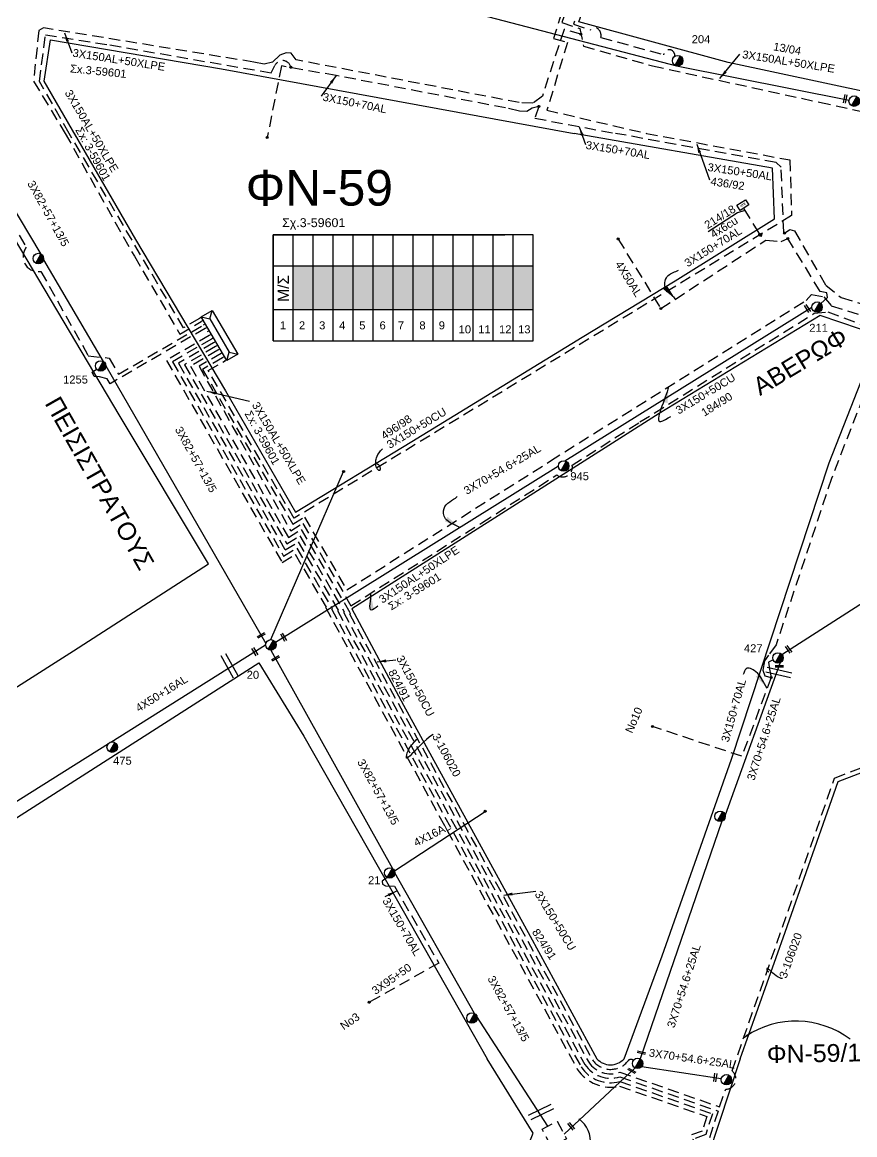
# Model space of a CAD drawing. Header units: millimetres. Extents: x 907 to 2022, y 699 to 1220.
# Drawn here: x 1352.5 to 1446.1, y 898.9 to 1024.1 of the extents above; entities that cross this region are included whole.
import ezdxf
from ezdxf.enums import TextEntityAlignment as Align

# ---------------------------------------------------------------- set-up
doc = ezdxf.new("R2010")
doc.units = ezdxf.units.MM
doc.linetypes.add('DASHED', pattern=[19.05, 12.7, -6.35])
for name, color, linetype in [('Pillar OTE', 7, 'Continuous'), ('Άγνωστα', 7, 'Continuous'), ('Ασφαλειοκιβώτια Χ.Τ 13 αναχωρήσεων', 7, 'Continuous'), ('Γέφυρες Εναέριου Δικτύου', 7, 'Continuous'), ('Γυμνά εναέρια ΧΤ και ΦΟΠ (3Φ)   4x50+16AL', 7, 'Continuous'), ('Εναέρια παροχή ΧΤ 4x16', 7, 'SYN_LINE'), ('Επιγραφές - Σχήματα', 7, 'Continuous'), ('Καλώδια ΧΤ   3x150+50AL', 7, 'DASHED'), ('Καλώδια ΧΤ   3x150+50CU', 7, 'DASHED'), ('Καλώδια ΧΤ   3x150+70AL', 7, 'DASHED'), ('Καλώδια ΧΤ   3x150AL+50XLPE', 7, 'DASHED'), ('Μηχανική τομή', 7, 'Continuous'), ('Στύλος ΦΜ', 7, 'Continuous'), ('Στύλος ΦΜ @ 1', 7, 'Continuous'), ('Συνδέσεις', 7, 'Continuous'), ('Συνεστραμμένα ΧΤ   3x70+54.6+25 AL', 7, 'SYN_LINE'), ('Τομή', 7, 'Continuous'), ('Υποσταθμός πόλεως', 7, 'Continuous'), ('Υπόβαθρο ΔΕΗ', 7, 'Continuous'), ('Υπόγεια καλώδια Δικτύου ΧΤ και Παρ. ΧΤ - 3X150+70 AL', 7, 'DASHED'), ('Υπόγεια καλώδια Παροχών ΧΤ   4x50AL', 7, 'DASHED'), ('Υπόγεια καλώδια Παροχών ΧΤ   4x6', 7, 'DASHED')]:
    doc.layers.add(name, color=color, linetype=linetype)
doc.styles.get("Standard").update_dxf_attribs({"font": 'arial.ttf'})
doc.linetypes.add('SYN_LINE', pattern='A,0.5,-0.0001,["/\\/\\/\\/",Standard,S=0.1,R=0,X=0,Y=-0.05],-0.25', length=0.7501)
doc.dimstyles.new('ISO-25', dxfattribs={"dimtxt": 2.5, "dimasz": 2.5, "dimexe": 1.25, "dimexo": 0.625, "dimtad": 1, "dimtxsty": 'Standard', "dimcen": 2.5, "dimadec": 0, "dimazin": 0, "dimtfac": 1, "dimtmove": 0, "dimatfit": 3, "dimfxl": 1, "dimarcsym": 0})
doc.dimstyles.get("Standard").update_dxf_attribs({"dimtxt": 0.18, "dimasz": 0.18, "dimexe": 0.18, "dimexo": 0.0625, "dimgap": 0.09, "dimtad": 0, "dimtih": 1, "dimtoh": 1, "dimdec": 4, "dimzin": 0, "dimdsep": 46, "dimtxsty": 'Standard', "dimcen": 0.09, "dimadec": 0, "dimazin": 0, "dimtfac": 1, "dimtdec": 4, "dimtofl": 0, "dimtmove": 0, "dimatfit": 3, "dimfxl": 1, "dimtolj": 1, "dimtzin": 0, "dimarcsym": 0})

# ---------------------------------------------------------------- blocks, each defined once
blk = doc.blocks.new('ΥΠΑΡΧΩΝ ΤΣΙΜΕΝΤΕΝΙΟΣ ΣΤΥΛΟΣ')
at = {"layer": 'Στύλος ΦΜ'}
blk.add_hatch(color=256, dxfattribs=at).paths.add_polyline_path([(-1.29, -2.28, 0.574793), (2.62, 0, 0.268822), (1.3, 2.27)])
blk.add_line((-1.29, -2.28), (1.3, 2.27), dxfattribs=at)
blk.add_circle((0, 0), 2.62, dxfattribs=at)
at = {"layer": 'Στύλος ΦΜ', "flags": 4}
for tag, p in [('ΑΡΙΘΜΟΣ', (-4.68, 8.05)), ('ΤΥΠΟΣ', (-4.91, 3.03))]:
    blk.add_attdef(tag, p, '', height=4, dxfattribs=at)
blk = doc.blocks.new('ΜΗΧΑΝΙΚΗ ΤΟΜΗ')
at = {"layer": 'Μηχανική τομή', "ltscale": 40}
for p, q in [((-1.89, 0.78), (1.89, 0.78)), ((1.89, 0), (-1.89, 0))]:
    blk.add_line(p, q, dxfattribs=at)
blk = doc.blocks.new('_ΣΥΝΔΕΣΗ')
at = {"layer": 'Συνδέσεις', "linetype": 'SYN_LINE', "ltscale": 40}
blk.add_hatch(color=256, dxfattribs=at).paths.add_polyline_path([(0.5, -0.01, 1), (-0.5, -0.01, 1)])
at = {"layer": 'Συνδέσεις'}
blk.add_circle((0, -0.01), 0.5, dxfattribs=at)
blk = doc.blocks.new('ΤΟΜΗ')
at = {"layer": 'Τομή', "ltscale": 40}
for p, q in [((-5.68, 0), (5.68, 0)), ((5.68, -2.33), (-5.68, -2.33))]:
    blk.add_line(p, q, dxfattribs=at)
blk = doc.blocks.new('ΥΠΟΣΤΑΘΜΟΣ ΠΟΛΕΩΣ 13 ΑΝΑΧΩΡΗΣΕΩΝ')
at = {"layer": 'Υποσταθμός πόλεως', "ltscale": 40}
for p, q in [((-11.12, -2.82), (-11.12, -4)), ((-9.53, -2.82), (-9.53, -4)), ((-7.77, -2.82), (-7.77, -4)), ((-5.99, -2.82), (-5.99, -4)), ((-4.14, -2.82), (-4.14, -4)), ((-2.3, -2.82), (-2.3, -4)), ((-0.43, -2.82), (-0.43, -4)), ((1.54, -2.82), (1.54, -4)), ((3.43, -2.82), (3.43, -4)), ((5.39, -2.82), (5.39, -4)), ((7.32, -2.82), (7.32, -4)), ((9.32, -2.82), (9.32, -4)), ((11.11, -2.82), (11.11, -4))]:
    blk.add_line(p, q, dxfattribs=at)
blk.add_lwpolyline([(-11.43, 2.82), (11.43, 2.82), (11.43, -2.82), (-11.43, -2.82)], close=True, dxfattribs=at)
for points in [[(-8.62, 0), (-11.43, 2.82)], [(-11.43, -2.82), (-8.62, 0)], [(-8.62, 0), (8.62, 0)], [(8.62, 0), (11.43, 2.82)], [(11.43, -2.82), (8.62, 0)]]:
    blk.add_lwpolyline(points, dxfattribs=at)
at = {"layer": 'Υποσταθμός πόλεως', "linetype": 'SYN_LINE', "ltscale": 40, "flags": 1}
for tag, p in [('ΜΕΤΑΣΧΗΜΑΤΙΣΜΟΣ', (12.22, 1.68)), ('ΙΣΧΥΣ', (12.2, -1.11)), ('ΑΡΙΘΜΟΣ', (12.32, -3.83))]:
    blk.add_attdef(tag, p, '', height=1.8, dxfattribs=at)
blk = doc.blocks.new('ΑΣΦΑΛΕΙΟΚΙΒΩΤΙΟ ΥΠΟΣΤΑΘΜΟΥ 13 ΑΝΑΧΩΡΗΣΕΩΝ')
at = {"layer": 'Ασφαλειοκιβώτια Χ.Τ 13 αναχωρήσεων', "ltscale": 40}
for p, q in [((-23.86, 58.34), (23.96, 58.34)), ((-9.78, 58.34), (-9.78, -58.66)), ((9.87, 58.34), (9.87, -58.66)), ((23.96, 58.34), (23.96, -45.89)), ((-23.86, 49.34), (23.96, 49.34)), ((-23.86, 40.34), (23.96, 40.34)), ((-23.86, 31.34), (23.96, 31.34)), ((-23.86, 22.34), (23.96, 22.34)), ((-23.86, 13.34), (23.96, 13.34)), ((-23.86, 4.34), (23.96, 4.34)), ((-23.86, -4.66), (23.96, -4.66)), ((-23.86, -13.66), (23.96, -13.66)), ((-23.86, -22.66), (23.96, -22.66)), ((-23.86, -31.66), (23.96, -31.66)), ((-23.86, -40.66), (23.96, -40.66)), ((-23.86, -49.66), (23.96, -49.66))]:
    blk.add_line(p, q, dxfattribs=at)
at = {"layer": 'Ασφαλειοκιβώτια Χ.Τ 13 αναχωρήσεων'}
blk.add_lwpolyline([(-23.86, -58.66), (23.96, -58.66), (23.96, 58.34), (-23.86, 58.34)], close=True, dxfattribs=at)
for s, p in [('1', (-18.64, 55.26)), ('2', (-18.64, 46.69)), ('3', (-18.64, 37.62)), ('4', (-18.64, 28.59)), ('5', (-18.64, 19.58)), ('6', (-18.64, 10.45)), ('7', (-18.64, 2.2)), ('8', (-18.64, -7.48)), ('9', (-18.64, -16.18)), ('10', (-20.44, -25.14)), ('11', (-20.44, -33.94)), ('12', (-20.44, -43.31)), ('13', (-20.44, -51.88))]:
    blk.add_text(s, height=3.6, rotation=270, dxfattribs=at).set_placement(p)
at = {"layer": 'Ασφαλειοκιβώτια Χ.Τ 13 αναχωρήσεων', "ltscale": 40}
for tag, height, p in [('ΟΝΟΜΑ', 5, (1.15, 62.43)), ('ΚΕΙΜΕΝΟ 1', 2, (17.15, 53.4)), ('ΚΕΙΜΕΝΟ 2', 2, (17.15, 44.69)), ('ΚΕΙΜΕΝΟ 3', 2, (16.99, 35.93)), ('ΚΕΙΜΕΝΟ 4', 2, (16.99, 26.95)), ('ΚΕΙΜΕΝΟ 5', 2, (16.99, 18.11)), ('ΚΕΙΜΕΝΟ 6', 2, (16.99, 9.19)), ('ΚΕΙΜΕΝΟ 7', 2, (16.99, 0.11)), ('ΚΕΙΜΕΝΟ 8', 2, (16.99, -8.61)), ('ΚΕΙΜΕΝΟ 9', 2, (16.99, -17.74)), ('ΚΕΙΜΕΝΟ 10', 2, (16.99, -26.96)), ('ΚΕΙΜΕΝΟ 11', 2, (16.99, -36.04)), ('ΚΕΙΜΕΝΟ 12', 2, (16.99, -44.96)), ('ΚΕΙΜΕΝΟ 13', 2, (16.99, -54.16)), ('ΣΧ', 2, (1.2, -60.52))]:
    blk.add_attdef(tag, text='', height=height, dxfattribs=at).set_placement(p, align=Align.MIDDLE_CENTER)
blk = doc.blocks.new('TSONTA XT1')
at = {"ltscale": 40}
h = blk.add_hatch(color=256, dxfattribs=at)
h.dxf.hatch_style = 1
h.paths.add_polyline_path([(595.96, 2487.66), (597.07, 2488.77), (595.96, 2489.87), (594.85, 2488.77)])
blk.add_lwpolyline([(594.85, 2488.77), (595.96, 2489.87), (597.07, 2488.77), (595.96, 2487.66)], close=True, dxfattribs=at)
blk = doc.blocks.new('PILLAR ΟΤΕ')
at = {"layer": 'Pillar OTE', "ltscale": 40}
blk.add_lwpolyline([(-3.31, 2.02), (3.39, 2.02), (3.39, -1.99), (-3.31, -1.99)], close=True, dxfattribs=at)
at = {"layer": 'Pillar OTE', "insert": (-1.81, 0.71), "char_height": 1.3575, "width": 109.961, "attachment_point": 1}
blk.add_mtext('{\\fArial|b1|i0|c161|p34;OTE}', dxfattribs=at)

msp = doc.modelspace()

# ---------------------------------------------------------------- hatches: boundary and pattern name
at = {"layer": 'Καλώδια ΧΤ   3x150AL+50XLPE', "linetype": 'DASHED', "ltscale": 0.2}
h = msp.add_hatch(color=30, dxfattribs=at)
h.dxf.hatch_style = 1
h.paths.add_polyline_path([(1385.168, 996.65), (1382.918, 996.65), (1382.918, 991.736), (1385.168, 991.736)])
h = msp.add_hatch(color=27, dxfattribs=at)
h.dxf.hatch_style = 1
h.paths.add_polyline_path([(1387.418, 996.65), (1385.168, 996.65), (1385.168, 991.736), (1387.418, 991.736)])
h = msp.add_hatch(color=62, dxfattribs=at)
h.dxf.hatch_style = 1
h.paths.add_polyline_path([(1389.668, 996.65), (1387.418, 996.65), (1387.418, 991.736), (1389.668, 991.736)])
h = msp.add_hatch(color=133, dxfattribs=at)
h.dxf.hatch_style = 1
h.paths.add_polyline_path([(1391.918, 996.65), (1389.668, 996.65), (1389.668, 991.736), (1391.918, 991.736)])
h = msp.add_hatch(color=5, dxfattribs=at)
h.dxf.hatch_style = 1
h.paths.add_polyline_path([(1394.168, 996.65), (1391.918, 996.65), (1391.918, 991.736), (1394.168, 991.736)])
h = msp.add_hatch(color=6, dxfattribs=at)
h.dxf.hatch_style = 1
h.paths.add_polyline_path([(1396.418, 996.65), (1394.168, 996.65), (1394.168, 991.736), (1396.418, 991.736)])
h = msp.add_hatch(color=2, dxfattribs=at)
h.dxf.hatch_style = 1
h.paths.add_polyline_path([(1398.668, 996.65), (1396.418, 996.65), (1396.418, 991.736), (1398.668, 991.736)])
h = msp.add_hatch(color=173, dxfattribs=at)
h.dxf.hatch_style = 1
h.paths.add_polyline_path([(1400.918, 996.65), (1398.668, 996.65), (1398.668, 991.736), (1400.918, 991.736)])
h = msp.add_hatch(color=1, dxfattribs=at)
h.dxf.hatch_style = 1
h.paths.add_polyline_path([(1403.168, 996.65), (1400.918, 996.65), (1400.918, 991.736), (1403.168, 991.736)])
h = msp.add_hatch(color=151, dxfattribs=at)
h.dxf.hatch_style = 1
h.paths.add_polyline_path([(1405.418, 996.65), (1403.168, 996.65), (1403.168, 991.736), (1405.418, 991.736)])
h = msp.add_hatch(color=85, dxfattribs=at)
h.dxf.hatch_style = 1
h.paths.add_polyline_path([(1407.668, 996.65), (1405.418, 996.65), (1405.418, 991.736), (1407.668, 991.736)])
at = {"layer": 'Καλώδια ΧΤ   3x150AL+50XLPE', "linetype": 'DASHED', "ltscale": 0.2, "true_color": 0xd2798f}
h = msp.add_hatch(color=233, dxfattribs=at)
h.dxf.hatch_style = 1
h.paths.add_polyline_path([(1409.918, 996.65), (1407.668, 996.65), (1407.668, 991.736), (1409.918, 991.736)])

# ---------------------------------------------------------------- linework, layer by layer
at = {"layer": 'Άγνωστα', "color": 173, "linetype": 'DASHED', "ltscale": 0.1}
for points in [[(1415.239, 1025.973), (1414.468, 1023.861), (1416.388, 1023.218)], [(1417.526, 1022.361), (1424.582, 1020.409)]]:
    msp.add_lwpolyline(points, dxfattribs=at)
at = {"layer": 'Άγνωστα', "color": 173, "ltscale": 0.1}
msp.add_lwpolyline([(1404.071, 1024.912), (1426.022, 1019.173), (1445.449, 1015.311)], dxfattribs=at)
at = {"layer": 'Άγνωστα', "color": 133}
for points in [[(1344.891, 1014.133), (1354.57, 997.995)], [(1354.848, 997.339), (1361.573, 985.914)], [(1361.869, 985.403), (1379.859, 954.185)], [(1380.426, 953.435), (1394.083, 928.881)], [(1403.326, 912.564), (1394.379, 928.37)]]:
    msp.add_lwpolyline(points, dxfattribs=at)
at = {"layer": 'Άγνωστα', "color": 133, "linetype": 'SYN_LINE', "ltscale": 10}
msp.add_lwpolyline([(1380.426, 954.613), (1388.606, 973.52)], dxfattribs=at)
at = {"layer": 'Άγνωστα', "color": 133, "linetype": 'DASHED', "ltscale": 0.1}
msp.add_lwpolyline([(1399.301, 918.229), (1391.488, 913.81)], dxfattribs=at)
at = {"layer": 'Άγνωστα', "color": 133, "linetype": 'Continuous', "ltscale": 0.1}
msp.add_lwpolyline([(1411.562, 899.878), (1403.6, 912.21)], dxfattribs=at)
at = {"layer": 'Άγνωστα', "color": 173, "linetype": 'DASHED', "ltscale": 0.1}
for centre, radius, start, end in [((1416.628, 1022.603), 0.93, 344.95329, 93.51016), ((1425.214, 1020.347), 0.635, 349.82616, 174.42826)]:
    msp.add_arc(centre, radius, start, end, dxfattribs=at)
at = {"layer": 'Γέφυρες Εναέριου Δικτύου', "ltscale": 0.1}
msp.add_lwpolyline([(1414.294, 895.286, 0.6101724), (1415.073, 900.694, 1.8100765)], format="xyb", dxfattribs=at)
at = {"layer": 'Γυμνά εναέρια ΧΤ και ΦΟΠ (3Φ)   4x50+16AL', "color": 1, "ltscale": 0.1}
for points in [[(1362.413, 943.087), (1379.837, 954.024)], [(1335.77, 926.368), (1362.169, 942.946)]]:
    msp.add_lwpolyline(points, dxfattribs=at)
at = {"layer": 'Εναέρια παροχή ΧΤ 4x16', "color": 133, "ltscale": 10}
msp.add_lwpolyline([(1394.328, 928.61), (1404.532, 935.298)], dxfattribs=at)
at = {"layer": 'Επιγραφές - Σχήματα'}
msp.add_lwpolyline([(1392.206, 974.448), (1392.333, 974.412), (1392.436, 974.361), (1392.518, 974.299), (1392.582, 974.229), (1392.629, 974.154), (1392.663, 974.076), (1392.685, 973.999), (1392.699, 973.927), (1392.707, 973.86), (1392.708, 973.802), (1392.704, 973.751), (1392.694, 973.71), (1392.679, 973.677), (1392.658, 973.655), (1392.633, 973.642), (1392.603, 973.641), (1392.568, 973.652), (1392.53, 973.673), (1392.49, 973.703), (1392.448, 973.742), (1392.407, 973.789), (1392.368, 973.842), (1392.331, 973.901), (1392.299, 973.964), (1392.271, 974.031), (1392.249, 974.102), (1392.231, 974.179), (1392.219, 974.261), (1392.211, 974.351), (1392.209, 974.448), (1392.211, 974.553), (1392.218, 974.668), (1392.231, 974.793), (1392.254, 974.93), (1392.296, 975.08), (1392.361, 975.245), (1392.456, 975.426), (1392.588, 975.626), (1392.763, 975.845), (1392.988, 976.085)], dxfattribs=at)
at = {"layer": 'Επιγραφές - Σχήματα', "linetype": 'DASHED', "ltscale": 0.1}
msp.add_lwpolyline([(1410.932, 899.548), (1412.634, 900.437), (1413.681, 898.445), (1411.979, 897.556)], close=True, dxfattribs=at)
at = {"layer": 'Καλώδια ΧΤ   3x150+50AL', "color": 173, "ltscale": 0.1}
for points in [[(1416.451, 1031.142), (1414.756, 1030.256), (1413.652, 1026.947), (1412.215, 1022.227), (1413.778, 1021.792), (1411.466, 1014.183), (1422.666, 1011.569)], [(1422.666, 1011.569), (1438.796, 1008.579)], [(1383.028, 968.257), (1373.388, 984.885), (1375.308, 986.003)]]:
    msp.add_lwpolyline(points, dxfattribs=at)
at = {"layer": 'Καλώδια ΧΤ   3x150+50AL', "color": 6, "ltscale": 0.1}
msp.add_lwpolyline([(1374.985, 986.333), (1372.73, 985.02), (1382.898, 967.602), (1384.19, 968.388), (1388.967, 960.218), (1411.858, 974.711), (1440.608, 992.774), (1441.201, 993.45), (1442.611, 993.168), (1443.436, 992.182), (1458.842, 987.437), (1460.263, 991.812)], dxfattribs=at)
at = {"layer": 'Καλώδια ΧΤ   3x150+50CU', "color": 173, "ltscale": 0.1}
msp.add_lwpolyline([(1438.796, 1008.579), (1438.974, 1002.322), (1383.025, 968.262)], dxfattribs=at)
at = {"layer": 'Καλώδια ΧΤ   3x150+70AL', "color": 30, "ltscale": 0.1}
for points in [[(1442.27, 992.436), (1443.014, 993.091), (1442.956, 993.636), (1442.184, 993.795), (1438.097, 1000.494), (1437.803, 1007.774), (1437.232, 1008.276), (1419.173, 1011.569)], [(1424.275, 991.853), (1436.094, 999.57), (1437.813, 999.406), (1438.565, 999.727)]]:
    msp.add_lwpolyline(points, dxfattribs=at)
at = {"layer": 'Καλώδια ΧΤ   3x150+70AL', "color": 5, "ltscale": 0.1}
msp.add_lwpolyline([(1436.901, 952.345), (1436.372, 952.073), (1436.498, 951.284), (1436.675, 950.349), (1433.384, 941.493), (1423.347, 944.836)], dxfattribs=at)
at = {"layer": 'Καλώδια ΧΤ   3x150+70AL', "color": 133, "ltscale": 0.1}
msp.add_lwpolyline([(1393.499, 927.858), (1392.928, 927.426), (1392.984, 927.091), (1393.319, 926.923), (1394.325, 926.867), (1399.301, 918.229)], dxfattribs=at)
at = {"layer": 'Καλώδια ΧΤ   3x150AL+50XLPE', "color": 27, "ltscale": 0.1}
for points in [[(1414.049, 1026.454), (1413.148, 1024.044), (1415.158, 1023.379), (1415.568, 1021.37), (1423.354, 1019.164), (1442.122, 1015.073), (1451.774, 1012.948), (1458.609, 1015.85), (1462.551, 1024.33), (1468.172, 1036.003), (1469.19, 1036.394), (1472.865, 1044.18), (1474.575, 1047.501), (1481.326, 1044.333), (1487.72, 1056.984), (1487.931, 1057.526)], [(1415.293, 1022.72), (1413.387, 1023.268), (1410.953, 1015.767), (1409.895, 1014.956), (1408.352, 1015.035), (1383.259, 1019.832), (1382.697, 1020.581), (1382.159, 1020.639), (1381.448, 1020.351), (1380.603, 1019.564), (1379.661, 1019.372), (1378.509, 1019.583), (1354.836, 1023.439), (1354.329, 1023.125), (1353.729, 1017.455), (1357.288, 1011.569)], [(1357.288, 1011.569), (1365.071, 997.739), (1370.184, 988.992), (1372.582, 990.389)]]:
    msp.add_lwpolyline(points, dxfattribs=at)
at = {"layer": 'Καλώδια ΧΤ   3x150AL+50XLPE', "color": 30, "ltscale": 0.1}
for points in [[(1357.741, 1011.569), (1354.398, 1017.407), (1355.067, 1022.658)], [(1355.067, 1022.658), (1362.327, 1021.512), (1380.444, 1018.378), (1380.884, 1019.193)], [(1372.383, 990.732), (1370.6, 989.694), (1357.741, 1011.569)], [(1438.187, 1000.347), (1438.771, 1000.757), (1439.297, 1000.599), (1442.82, 994.488), (1444.573, 993.092), (1456.753, 989.325), (1461.643, 1004.275), (1466.196, 1003.057), (1468.675, 1009.701), (1469.322, 1010.017), (1491.901, 1004.264), (1492.369, 1003.398), (1493.503, 1003.233), (1494.052, 1003.894)]]:
    msp.add_lwpolyline(points, dxfattribs=at)
at = {"layer": 'Καλώδια ΧΤ   3x150AL+50XLPE', "color": 62, "ltscale": 0.1}
for points in [[(1345.289, 1011.569), (1352.92, 998.777)], [(1354.557, 996.037), (1359.895, 986.543), (1362.257, 986.289), (1363.287, 984.464), (1372.805, 990.007)]]:
    msp.add_lwpolyline(points, dxfattribs=at)
at = {"layer": 'Καλώδια ΧΤ   3x150AL+50XLPE', "color": 5, "ltscale": 0.1}
for points in [[(1414.3, 974.237), (1421.924, 979.099), (1441.537, 991.332), (1443.07, 991.474), (1449.793, 988.982), (1443.458, 972.74), (1437.24, 954.04), (1436.375, 952.87), (1435.945, 952.214), (1435.744, 951.184), (1435.971, 950.531), (1436.675, 950.349)], [(1374.831, 986.822), (1372.344, 985.373), (1382.65, 966.848), (1384.017, 967.693), (1389.432, 958.423), (1404.139, 967.757), (1412.586, 973.144)]]:
    msp.add_lwpolyline(points, dxfattribs=at)
at = {"layer": 'Καλώδια ΧΤ   3x150AL+50XLPE', "color": 133, "ltscale": 0.1}
msp.add_lwpolyline([(1373.029, 989.622), (1362.341, 983.398), (1362.013, 983.96), (1361.142, 984.186), (1360.561, 984.218), (1360.336, 984.701), (1360.808, 985.052)], dxfattribs=at)
at = {"layer": 'Καλώδια ΧΤ   3x150AL+50XLPE', "color": 1, "linetype": 'DASHED', "ltscale": 0.1}
msp.add_lwpolyline([(1373.493, 988.825), (1368.692, 986.029), (1381.682, 963.31), (1383.152, 964.219), (1386.623, 958.282), (1386.568, 958.249), (1414.881, 906.294, 0.313452), (1419.628, 904.384), (1429.453, 900.964), (1428.923, 899.337), (1427.528, 898.821)], format="xyb", dxfattribs=at)
at = {"layer": 'Καλώδια ΧΤ   3x150AL+50XLPE', "color": 151, "linetype": 'DASHED', "ltscale": 0.1}
msp.add_lwpolyline([(1373.728, 988.421), (1369.356, 985.875), (1381.859, 964.007), (1383.325, 964.914), (1387.307, 958.103), (1387.239, 958.063), (1415.31, 906.552, 0.3217485), (1419.652, 904.905), (1430.08, 901.275), (1429.324, 898.952), (1427.929, 898.436), (1426.388, 893.706), (1427.278, 892.72), (1425.78, 888.176), (1427.696, 887.548), (1425.282, 880.328, -0.3146732), (1425.927, 878.405), (1429.031, 877.396), (1429.738, 877.868), (1430.125, 877.743)], format="xyb", dxfattribs=at)
at = {"layer": 'Καλώδια ΧΤ   3x150AL+50XLPE', "color": 85, "linetype": 'DASHED', "ltscale": 0.1}
msp.add_lwpolyline([(1373.976, 987.996), (1370.032, 985.7), (1382.036, 964.705), (1383.498, 965.609), (1387.991, 957.923), (1387.91, 957.876), (1415.739, 906.811, 0.3318979), (1419.667, 905.43), (1430.727, 901.58), (1429.181, 896.899)], format="xyb", dxfattribs=at)
at = {"layer": 'Καλώδια ΧΤ   3x150AL+50XLPE', "color": 233, "linetype": 'DASHED', "ltscale": 0.1, "true_color": 0xd2798f}
msp.add_lwpolyline([(1374.214, 987.588), (1370.699, 985.541), (1382.214, 965.402), (1383.671, 966.304), (1388.675, 957.744), (1388.581, 957.689), (1416.166, 907.071, 0.3447086), (1419.668, 905.959), (1430.883, 902.055), (1431.573, 904.028, 0.6948511), (1432.296, 906.095), (1443.82, 939.049), (1451.776, 942.071), (1454.935, 949.695), (1451.655, 956.231, -0.5750477), (1452.102, 956.456), (1452.501, 955.66)], format="xyb", dxfattribs=at)
at = {"layer": 'Καλώδια ΧΤ   3x150AL+50XLPE', "color": 2, "linetype": 'DASHED', "ltscale": 0.1}
msp.add_lwpolyline([(1374.46, 987.166), (1371.374, 985.368), (1382.391, 966.1), (1383.844, 966.999), (1389.359, 957.565), (1389.252, 957.502), (1416.593, 907.334, 0.4922158), (1420.522, 907.149, -0.481921), (1421.189, 907.29)], format="xyb", dxfattribs=at)
at = {"layer": 'Καλώδια ΧΤ   3x150AL+50XLPE', "color": 30, "ltscale": 0.1}
msp.add_arc((1381.745, 1018.81), 0.943, 11.5692, 156.00342, dxfattribs=at)
at = {"layer": 'Καλώδια ΧΤ   3x150AL+50XLPE', "color": 62, "ltscale": 0.1}
msp.add_arc((1354.264, 997.721), 1.709, 141.83838, 279.88288, dxfattribs=at)
at = {"layer": 'Καλώδια ΧΤ   3x150AL+50XLPE', "color": 5, "ltscale": 0.1}
msp.add_arc((1413.251, 973.991), 1.077, 231.87817, 13.17229, dxfattribs=at)
at = {"layer": 'Συνεστραμμένα ΧΤ   3x70+54.6+25 AL', "color": 30, "ltscale": 10}
for points in [[(1413.464, 974.727), (1441.258, 992.027)], [(1380.939, 954.312), (1412.764, 974.149)]]:
    msp.add_lwpolyline(points, dxfattribs=at)
at = {"layer": 'Συνεστραμμένα ΧΤ   3x70+54.6+25 AL', "color": 5, "ltscale": 10}
msp.add_lwpolyline([(1437.901, 952.936), (1449.595, 960.456)], dxfattribs=at)
at = {"layer": 'Συνεστραμμένα ΧΤ   3x70+54.6+25 AL', "color": 2, "ltscale": 10}
for points in [[(1437.714, 952.03), (1431.508, 934.873)], [(1431.134, 934.183), (1421.949, 907.474)], [(1413.408, 898.964), (1421.373, 906.429)], [(1422.13, 906.582), (1431.076, 905.254)]]:
    msp.add_lwpolyline(points, dxfattribs=at)
at = {"layer": 'Υπόβαθρο ΔΕΗ', "ltscale": 0.1}
for points in [[(1415.073, 1024.117), (1426.916, 1056.905), (1435.965, 1080.934), (1443.617, 1100.466), (1469.223, 1089.064), (1486.317, 1081.273), (1488.248, 1076.845), (1482.716, 1066.195), (1474.579, 1050.18), (1466.082, 1033.405), (1457.636, 1016.396), (1453.603, 1014.896), (1431.866, 1019.528), (1415.073, 1024.117)], [(1358.518, 1011.233), (1354.928, 1017.434), (1355.626, 1022.073), (1374.874, 1018.811), (1414.539, 1011.569)], [(1327.76, 907.474), (1339.055, 887.059), (1340.112, 885.045), (1350.527, 888.661), (1356.045, 890.372), (1362.421, 892.159), (1367.145, 893.294), (1376.287, 894.897), (1382.186, 895.531), (1388.267, 895.679), (1395.485, 895.319), (1407.754, 893.732), (1409.924, 899.079), (1404.733, 907.474)], [(1433.206, 907.474), (1427.228, 889.375), (1427.043, 888.814), (1474.473, 873.256), (1516.974, 859.435), (1541.239, 903.746), (1532.245, 907.474)]]:
    msp.add_lwpolyline(points, dxfattribs=at)
at = {"layer": 'Υπόβαθρο ΔΕΗ'}
for points in [[(1316.716, 927.423), (1333.005, 937.323), (1358.243, 953.339), (1373.419, 963.154), (1363.38, 979.905), (1344.559, 1011.569)], [(1358.317, 1011.569), (1365.192, 999.613), (1375.339, 982.592), (1383.191, 968.972), (1396.291, 976.899), (1415.44, 988.646), (1425.872, 994.988), (1437.076, 1001.938), (1436.833, 1007.644), (1414.539, 1011.569)], [(1327.76, 907.474), (1322.754, 916.627), (1348.157, 932.228), (1379.051, 952.011), (1384.115, 943.738), (1393.722, 926.886), (1404.733, 907.474)], [(1433.206, 907.474), (1438.254, 921.705), (1444.215, 938.664), (1451.953, 941.603), (1467.635, 935.058), (1500.903, 920.806), (1532.245, 907.474)]]:
    msp.add_lwpolyline(points, dxfattribs=at)
msp.add_lwpolyline([(1417.086, 907.474, 0.4597681), (1420.142, 907.474), (1424.421, 919.05), (1432.23, 941.172), (1443.192, 974.507), (1448.837, 988.848), (1442.197, 991.074), (1424.092, 980.066), (1389.51, 958.074), (1395.356, 947.246), (1409.581, 921.245), (1417.086, 907.474)], format="xyb", dxfattribs=at)
msp.add_arc((1439.462, 901.551), 10.15, 53.14924, 123.68935, dxfattribs=at)
for points in [[(1398.68, 943.926), (1398.274, 943.884), (1395.608, 940.942), (1395.679, 941.406), (1395.816, 942.323), (1396.538, 943.088), (1396.901, 943.467)], [(1437.951, 916.489), (1437.609, 916.426), (1436.232, 917.719), (1436.169, 917.64), (1436.216, 917.306), (1436.418, 917.262)]]:
    msp.add_open_spline(points, degree=3, dxfattribs=at)
at = {"layer": 'Υπόγεια καλώδια Δικτύου ΧΤ και Παρ. ΧΤ - 3X150+70 AL', "color": 30, "ltscale": 0.1}
for points in [[(1410.557, 1014.608), (1409.822, 1014.422), (1409.195, 1014.038), (1408.397, 1014.052), (1406.801, 1014.437), (1387.78, 1018.065), (1381.612, 1019.153), (1380.015, 1011.106)], [(1410.557, 1014.608), (1410.116, 1013.27), (1419.173, 1011.569)]]:
    msp.add_lwpolyline(points, dxfattribs=at)
at = {"layer": 'Υπόγεια καλώδια Παροχών ΧΤ   4x50AL', "color": 30, "ltscale": 0.1}
msp.add_lwpolyline([(1419.472, 999.682), (1424.275, 991.853), (1424.313, 991.878)], dxfattribs=at)
at = {"layer": 'Υπόγεια καλώδια Παροχών ΧΤ   4x6', "color": 173, "linetype": 'DASHED', "ltscale": 0.1}
msp.add_lwpolyline([(1435.317, 1000.355), (1433.626, 1003.132)], dxfattribs=at)

# ---------------------------------------------------------------- block references
at = {"layer": 'Pillar OTE', "xscale": 0.1723157912516586, "yscale": 0.1723157912516586, "zscale": 0.1723157912516586, "rotation": 32}
msp.add_blockref('PILLAR ΟΤΕ', (1433.486, 1003.503), dxfattribs=at)
at = {"layer": 'Ασφαλειοκιβώτια Χ.Τ 13 αναχωρήσεων', "xscale": 0.25, "yscale": 0.25, "zscale": 0.25, "rotation": 90}
msp.add_blockref('ΑΣΦΑΛΕΙΟΚΙΒΩΤΙΟ ΥΠΟΣΤΑΘΜΟΥ 13 ΑΝΑΧΩΡΗΣΕΩΝ', (1395.253, 994.181), dxfattribs=at)
at = {"layer": 'Μηχανική τομή'}
for p, xscale, yscale, zscale, rotation in [((1444.901, 1015.473), 0.2499999999999996, 0.2499999999999996, 0.2499999999999996, 259.4857041965303), ((1440.678, 991.814), 0.2499999999999576, 0.2499999999999576, 0.2499999999999576, 301.9535796523827), ((1379.386, 955.006), 0.2500000000000266, 0.2500000000000266, 0.2500000000000266, 29.06635570122772), ((1381.763, 954.825), 0.2500000000000186, 0.2500000000000186, 0.2500000000000186, 300.2079038089588), ((1378.533, 953.206), 0.2500000000000186, 0.2500000000000186, 0.2500000000000186, 300.2079038089588), ((1438.562, 953.466), 0.2500000000000808, 0.2500000000000808, 0.2500000000000808, 305.664394953168), ((1380.991, 952.419), 0.2500000000000266, 0.2500000000000266, 0.2500000000000266, 29.06635570122772), ((1422.115, 908.257), 0.2499999999999993, 0.2499999999999993, 0.2499999999999993, 166.0141341402579), ((1421.066, 906.197), 0.2499999999999993, 0.2499999999999993, 0.2499999999999993, 151.1149029712097), ((1430.486, 905.342), 0.2499999999999993, 0.2499999999999993, 0.2499999999999993, 81.26211536850137), ((1414.273, 899.935), 0.2499999999999993, 0.2499999999999993, 0.2499999999999993, 129.0917254275021)]:
    msp.add_blockref('ΜΗΧΑΝΙΚΗ ΤΟΜΗ', p, dxfattribs=dict(at, xscale=xscale, yscale=yscale, zscale=zscale, rotation=rotation))
at = {"layer": 'Μηχανική τομή', "xscale": 0.25, "yscale": 0.25, "zscale": 0.25}
msp.add_blockref('ΜΗΧΑΝΙΚΗ ΤΟΜΗ', (1437.604, 951.504), dxfattribs=at)
at = {"layer": 'Στύλος ΦΜ @ 1', "ltscale": 40}
ref = msp.add_blockref('ΥΠΑΡΧΩΝ ΤΣΙΜΕΝΤΕΝΙΟΣ ΣΤΥΛΟΣ', (1426.165, 1019.745), dxfattribs=dict(at, xscale=0.2249999999999091, yscale=0.2249999999999091, zscale=0.2249999999999091))
ref.add_attrib('ΤΥΠΟΣ', '204', (1427.75, 1021.713), dxfattribs={"layer": 'Στύλος ΦΜ', "height": 0.9, "flags": 4})
ref = msp.add_blockref('ΥΠΑΡΧΩΝ ΤΣΙΜΕΝΤΕΝΙΟΣ ΣΤΥΛΟΣ', (1446.026, 1015.196), dxfattribs=dict(at, xscale=0.2249999999999091, yscale=0.2249999999999091, zscale=0.2249999999999091))
ref.add_attrib('ΤΥΠΟΣ', '267', (1448.031, 1017.801), dxfattribs={"layer": 'Στύλος ΦΜ', "height": 0.9, "flags": 4})
at = {"layer": 'Στύλος ΦΜ @ 1', "ltscale": 40, "xscale": 0.2249999999999091, "yscale": 0.2249999999999091, "zscale": 0.2249999999999091}
for p in [(1354.277, 997.485), (1430.935, 934.737), (1403.033, 912.053), (1421.663, 906.941), (1431.647, 905.108)]:
    msp.add_blockref('ΥΠΑΡΧΩΝ ΤΣΙΜΕΝΤΕΝΙΟΣ ΣΤΥΛΟΣ', p, dxfattribs=at)
at = {"layer": 'Στύλος ΦΜ @ 1', "ltscale": 40}
ref = msp.add_blockref('ΥΠΑΡΧΩΝ ΤΣΙΜΕΝΤΕΝΙΟΣ ΣΤΥΛΟΣ', (1441.847, 992.027), dxfattribs=dict(at, xscale=0.2249999999999091, yscale=0.2249999999999091, zscale=0.2249999999999091))
ref.add_attrib('ΤΥΠΟΣ', '211', (1440.967, 989.242), dxfattribs={"layer": 'Στύλος ΦΜ', "height": 0.9, "flags": 4})
ref = msp.add_blockref('ΥΠΑΡΧΩΝ ΤΣΙΜΕΝΤΕΝΙΟΣ ΣΤΥΛΟΣ', (1361.28, 985.403), dxfattribs=dict(at, xscale=0.2249999999999091, yscale=0.2249999999999091, zscale=0.2249999999999091))
ref.add_attrib('ΤΥΠΟΣ', '1255', (1357.054, 983.428), dxfattribs={"layer": 'Στύλος ΦΜ', "height": 0.9, "flags": 4})
ref = msp.add_blockref('ΥΠΑΡΧΩΝ ΤΣΙΜΕΝΤΕΝΙΟΣ ΣΤΥΛΟΣ', (1413.353, 974.149), dxfattribs=dict(at, xscale=0.2249999999999091, yscale=0.2249999999999091, zscale=0.2249999999999091))
ref.add_attrib('ΤΥΠΟΣ', '945', (1414.095, 972.552), dxfattribs={"layer": 'Στύλος ΦΜ', "height": 0.9, "flags": 4})
ref = msp.add_blockref('ΥΠΑΡΧΩΝ ΤΣΙΜΕΝΤΕΝΙΟΣ ΣΤΥΛΟΣ', (1380.426, 954.024), dxfattribs=dict(at, xscale=0.2249999999999091, yscale=0.2249999999999091, zscale=0.2249999999999091))
ref.add_attrib('ΤΥΠΟΣ', '20', (1377.705, 950.21), dxfattribs={"layer": 'Στύλος ΦΜ', "height": 0.9, "flags": 4})
ref = msp.add_blockref('ΥΠΑΡΧΩΝ ΤΣΙΜΕΝΤΕΝΙΟΣ ΣΤΥΛΟΣ', (1437.451, 952.557), dxfattribs=dict(at, xscale=0.2249999999999091, yscale=0.2249999999999091, zscale=0.2249999999999091))
ref.add_attrib('ΤΥΠΟΣ', '427', (1433.62, 953.195), dxfattribs={"layer": 'Στύλος ΦΜ', "height": 0.9, "flags": 4})
ref = msp.add_blockref('ΥΠΑΡΧΩΝ ΤΣΙΜΕΝΤΕΝΙΟΣ ΣΤΥΛΟΣ', (1362.577, 942.521), dxfattribs=dict(at, xscale=0.2249999999999091, yscale=0.2249999999999091, zscale=0.2249999999999091))
ref.add_attrib('ΤΥΠΟΣ', '475', (1362.676, 940.546), dxfattribs={"layer": 'Στύλος ΦΜ', "height": 0.9, "flags": 4})
ref = msp.add_blockref('ΥΠΑΡΧΩΝ ΤΣΙΜΕΝΤΕΝΙΟΣ ΣΤΥΛΟΣ', (1393.79, 928.37), dxfattribs=dict(at, xscale=0.2249999999999091, yscale=0.2249999999999091, zscale=0.2249999999999091))
ref.add_attrib('ΤΥΠΟΣ', '21', (1391.35, 927.096), dxfattribs={"layer": 'Στύλος ΦΜ', "height": 0.9, "flags": 4})
at = {"layer": 'Συνδέσεις'}
for p, xscale, yscale, zscale in [((1415.293, 1022.72), 0.2249999999999091, 0.2249999999999091, 0.2249999999999091), ((1382.669, 1019.002), 0.2249999999999091, 0.2249999999999091, 0.2249999999999091), ((1410.557, 1014.608), 0.2249999999999091, 0.2249999999999091, 0.2249999999999091), ((1380.015, 1011.106), 0.2249999999999091, 0.2249999999999091, 0.2249999999999091), ((1438.189, 1000.352), 0.225, 0.225, 0.225), ((1419.474, 999.688), 0.225, 0.225, 0.225), ((1438.567, 999.732), 0.225, 0.225, 0.225), ((1424.277, 991.859), 0.225, 0.225, 0.225), ((1388.607, 973.526), 0.225, 0.225, 0.225), ((1436.677, 950.355), 0.2249999999999996, 0.2249999999999996, 0.2249999999999996), ((1423.349, 944.842), 0.225, 0.225, 0.225), ((1404.533, 935.304), 0.225, 0.225, 0.225), ((1391.489, 913.816), 0.225, 0.225, 0.225)]:
    msp.add_blockref('_ΣΥΝΔΕΣΗ', p, dxfattribs=dict(at, xscale=xscale, yscale=yscale, zscale=zscale))
at = {"layer": 'Συνδέσεις', "xscale": 0.2, "yscale": 0.2, "zscale": 0.2, "rotation": 31.3318138666894}
msp.add_blockref('TSONTA XT1', (1592.45, 513.021), dxfattribs=at)
at = {"layer": 'Τομή'}
for p, xscale, yscale, zscale, rotation in [((1376.028, 951.819), 0.2500000000000454, 0.2500000000000454, 0.2500000000000454, 299.0789701506143), ((1437.61, 951.203), 0.2499999999999963, 0.2499999999999963, 0.2499999999999963, 346.8116200821544), ((1410.927, 901.215), 0.2499999999999996, 0.2499999999999996, 0.2499999999999996, 205.9722448452161)]:
    msp.add_blockref('ΤΟΜΗ', p, dxfattribs=dict(at, xscale=xscale, yscale=yscale, zscale=zscale, rotation=rotation))
at = {"layer": 'Υποσταθμός πόλεως', "xscale": 0.2499999999999077, "yscale": 0.2499999999999077, "zscale": 0.2499999999999077, "rotation": 300.21558412255}
msp.add_blockref('ΥΠΟΣΤΑΘΜΟΣ ΠΟΛΕΩΣ 13 ΑΝΑΧΩΡΗΣΕΩΝ', (1374.646, 988.833), dxfattribs=at)

# ---------------------------------------------------------------- texts
at = {"layer": 'Γυμνά εναέρια ΧΤ και ΦΟΠ (3Φ)   4x50+16AL', "color": 7, "ltscale": 0.2, "insert": (1365.088, 947.196), "char_height": 0.9, "width": 15, "attachment_point": 1, "rotation": 31.93027}
msp.add_mtext('4X50+16AL', dxfattribs=at)
at = {"layer": 'Εναέρια παροχή ΧΤ 4x16', "color": 7, "ltscale": 20, "insert": (1396.358, 932.104), "char_height": 0.9, "width": 15, "attachment_point": 1, "rotation": 27.09812}
msp.add_mtext('4X16AL', dxfattribs=at)
at = {"layer": 'Επιγραφές - Σχήματα', "insert": (1437.024, 1021.807), "char_height": 0.9, "attachment_point": 1, "rotation": 350.09288}
msp.add_mtext_dynamic_manual_height_columns('13/04', width=10.09091, gutter_width=12.5, heights=[0], dxfattribs=at)
at = {"layer": 'Επιγραφές - Σχήματα', "char_height": 0.9}
for s, insert, width, attachment_point, rotation in [('Σx.3-59601', (1357.894, 1019.332), 3.62916, 1, 354.25533), ('Σx: 3-59601', (1360.415, 1009.251), 15, 5, 299.0824), ('3X82+57+13/5', (1355.389, 1002.552), 15, 5, 299.0824), ('436/92', (1429.952, 1006.642), 15, 1, 351.50438), ('184/90', (1430.566, 981.084), 15, 5, 32.09621), ('Σx: 3-59601', (1379.447, 977.324), 15, 5, 299.0824), ('496/98', (1394.538, 978.52), 15, 5, 34.1298), ('3X82+57+13/5', (1371.994, 974.877), 15, 5, 299.0824), ('Σx: 3-59601', (1396.582, 960.04), 15, 5, 32.09621), ('3X150+50CU', (1396.671, 949.41), 15, 5, 298.18199), ('824/91', (1394.884, 949.486), 15, 5, 298.18199), ('No10', (1420.227, 944.37), 15, 1, 66.38621), ('3-106020', (1400.178, 941.626), 15, 5, 298.18199), ('3X82+57+13/5', (1392.489, 937.477), 15, 5, 299.0824), ('824/91', (1411.161, 920.348), 15, 5, 303.02114), ('3X95+50', (1391.662, 915.368), 15, 1, 34.76049), ('3X82+57+13/5', (1407.142, 913.101), 15, 5, 299.0824), ('No3', (1388.102, 911.393), 15, 1, 34.76049)]:
    msp.add_mtext(s, dxfattribs=dict(at, insert=insert, width=width, attachment_point=attachment_point, rotation=rotation))
at = {"layer": 'Επιγραφές - Σχήματα', "insert": (1377.585, 1007.442), "char_height": 4, "attachment_point": 1}
msp.add_mtext_dynamic_manual_height_columns('ΦΝ-59', width=10.09091, gutter_width=12.5, heights=[0], dxfattribs=at)
at = {"layer": 'Επιγραφές - Σχήματα', "color": 7, "linetype": 'Continuous', "insert": (1381.686, 1002.021), "char_height": 1, "width": 8.86519, "attachment_point": 1}
msp.add_mtext('Σχ.3-59601', dxfattribs=at)
at = {"layer": 'Επιγραφές - Σχήματα', "color": 7, "linetype": 'Continuous', "insert": (1381.201, 992.623), "char_height": 1.25, "width": 5.6619, "attachment_point": 1, "rotation": 90}
msp.add_mtext('Μ/Σ', dxfattribs=at)
at = {"layer": 'Επιγραφές - Σχήματα', "linetype": 'Continuous', "char_height": 2, "width": 23.56556, "attachment_point": 1}
for s, insert, rotation in [('ΑΒΕΡΩΦ', (1434.391, 983.719), 31.10236), ('ΠΕΙΣΙΣΤΡΑΤΟΥΣ', (1356.68, 982.19), 299.51786), ('ΦΝ-59/13η', (1436.174, 908.984), 1.02002)]:
    msp.add_mtext(s, dxfattribs=dict(at, insert=insert, rotation=rotation))
at = {"layer": 'Καλώδια ΧΤ   3x150+50AL', "color": 7, "ltscale": 0.2, "insert": (1429.619, 1008.24), "char_height": 0.9, "width": 15, "attachment_point": 1, "rotation": 351.50438}
msp.add_mtext('3X150+50AL', dxfattribs=at)
at = {"layer": 'Καλώδια ΧΤ   3x150+50CU', "color": 7, "ltscale": 0.2, "char_height": 0.9, "width": 15, "attachment_point": 1}
for s, insert, rotation in [('3X150+50CU', (1425.819, 980.693), 31.25727), ('3X150+50CU', (1393.323, 976.83), 31.25727), ('3X150+50CU', (1410.821, 926.453), 301.54538), ('3-106020', (1437.543, 916.741), 70.18846)]:
    msp.add_mtext(s, dxfattribs=dict(at, insert=insert, rotation=rotation))
at = {"layer": 'Καλώδια ΧΤ   3x150+70AL', "color": 7, "ltscale": 0.2, "char_height": 0.9, "width": 15, "attachment_point": 1}
for insert, rotation in [((1415.926, 1010.729), 350.76611), ((1426.813, 997.256), 31.9179), ((1431.031, 943.253), 74.22897), ((1393.708, 925.698), 300.24202)]:
    msp.add_mtext('3X150+70AL', dxfattribs=dict(at, insert=insert, rotation=rotation))
at = {"layer": 'Καλώδια ΧΤ   3x150AL+50XLPE', "color": 7, "char_height": 0.9, "width": 13.92422, "attachment_point": 5}
for insert, rotation in [((1363.338, 1019.839), 351.1542), ((1438.647, 1019.648), 350.90412)]:
    msp.add_mtext('3X150AL+50XLPE', dxfattribs=dict(at, insert=insert, rotation=rotation))
at = {"layer": 'Καλώδια ΧΤ   3x150AL+50XLPE', "color": 7, "ltscale": 0.2, "char_height": 0.9, "width": 15, "attachment_point": 5}
for insert, rotation in [((1360.268, 1011.835), 300.61713), ((1381.313, 976.718), 300.61713), ((1397.089, 961.935), 33.63093)]:
    msp.add_mtext('3X150AL+50XLPE', dxfattribs=dict(at, insert=insert, rotation=rotation))
at = {"layer": 'Συνεστραμμένα ΧΤ   3x70+54.6+25 AL', "color": 7, "ltscale": 20, "char_height": 0.9, "width": 15, "attachment_point": 1}
for insert, rotation in [((1402.002, 971.668), 30.59684), ((1433.927, 938.97), 72.20834), ((1424.94, 911.141), 72.20834)]:
    msp.add_mtext('3X70+54.6+25AL', dxfattribs=dict(at, insert=insert, rotation=rotation))
at = {"layer": 'Συνεστραμμένα ΧΤ   3x70+54.6+25 AL', "color": 7, "insert": (1423.012, 908.615), "char_height": 0.9, "width": 84.18588, "attachment_point": 1, "rotation": 351.88611}
msp.add_mtext('3X70+54.6+25AL', dxfattribs=at)
at = {"layer": 'Υπόγεια καλώδια Δικτύου ΧΤ και Παρ. ΧΤ - 3X150+70 AL', "color": 7, "insert": (1386.369, 1016.147), "char_height": 0.9, "width": 84.18588, "attachment_point": 1, "rotation": 348.58237}
msp.add_mtext('3X150+70AL', dxfattribs=at)
at = {"layer": 'Υπόγεια καλώδια Παροχών ΧΤ   4x50AL', "color": 7, "ltscale": 0.2, "char_height": 0.9, "attachment_point": 1, "rotation": 32}
for s, insert in [('214/18', (1429.054, 1001.536)), ('4x6cu', (1429.727, 1000.504))]:
    msp.add_mtext_dynamic_manual_height_columns(s, width=1.8, gutter_width=12.5, heights=[0.118], dxfattribs=dict(at, insert=insert))
at = {"layer": 'Υπόγεια καλώδια Παροχών ΧΤ   4x50AL', "color": 7, "ltscale": 0.2, "insert": (1419.86, 997.341), "char_height": 0.9, "width": 15, "attachment_point": 1, "rotation": 302.02736}
msp.add_mtext('4X50AL', dxfattribs=at)

# ---------------------------------------------------------------- leaders
at = {"layer": 'Επιγραφές - Σχήματα', "ltscale": 40}
for points, override in [([(1357.218, 1022.896), (1358.028, 1020.629)], {"dimasz": 1, "dimtad": 0}), ([(1430.928, 1017.757), (1433.174, 1020.474)], {"dimasz": 1, "dimtad": 0}), ([(1387.78, 1018.065), (1386.081, 1015.748)], {"dimasz": 1, "dimtad": 0}), ([(1415.105, 1012.306), (1415.823, 1010.311)], {"dimasz": 1, "dimtad": 0}), ([(1428.308, 1010.35), (1429.734, 1006.325)], {"dimasz": 1, "dimtad": 0}), ([(1373.232, 982.561), (1378.036, 981.453)], {"dimasz": 1, "dimtad": 0}), ([(1392.394, 952.114), (1394.458, 952.359)], {"dimasz": 1, "dimtad": 0}), ([(1394.535, 926.327), (1393.248, 925.67)], {"dimasz": 1, "dimtad": 0}), ([(1406.608, 925.885), (1410.207, 926.312)], {"dimasz": 1, "dimtad": 0}), ([(1433.616, 909.869), (1434.489, 910.404)], {"dimasz": 0.5, "dimtad": 0})]:
    msp.add_leader(points, dimstyle='ISO-25', override=override, dxfattribs=at)
at = {"layer": 'Επιγραφές - Σχήματα'}
msp.add_leader([(1433.717, 1002.907), (1432.896, 1002.628), (1429.605, 1000.503)], dimstyle='ISO-25', override={"dimasz": 0.1, "dimgap": 0.625, "dimtad": 0}, dxfattribs=at)
at = {"layer": 'Επιγραφές - Σχήματα', "path_type": 1}
for points in [[(1425.913, 992.927), (1424.756, 994.238), (1425.113, 995.591), (1426.253, 996.161)], [(1425.14, 983.056), (1424.281, 979.159), (1425.386, 979.707)], [(1401.665, 967.231), (1400.061, 968.218), (1399.895, 969.38), (1401.39, 970.707)], [(1391.645, 959.827), (1391.709, 957.952), (1392.461, 958.403)], [(1436.233, 949.159), (1434.926, 951.012), (1433.872, 951.349), (1433.535, 950.675)]]:
    msp.add_leader(points, dimstyle='Standard', override={"dimasz": 1.8, "dimgap": 0.09, "dimtad": 0}, dxfattribs=at)

doc.saveas('drawing.dxf')
